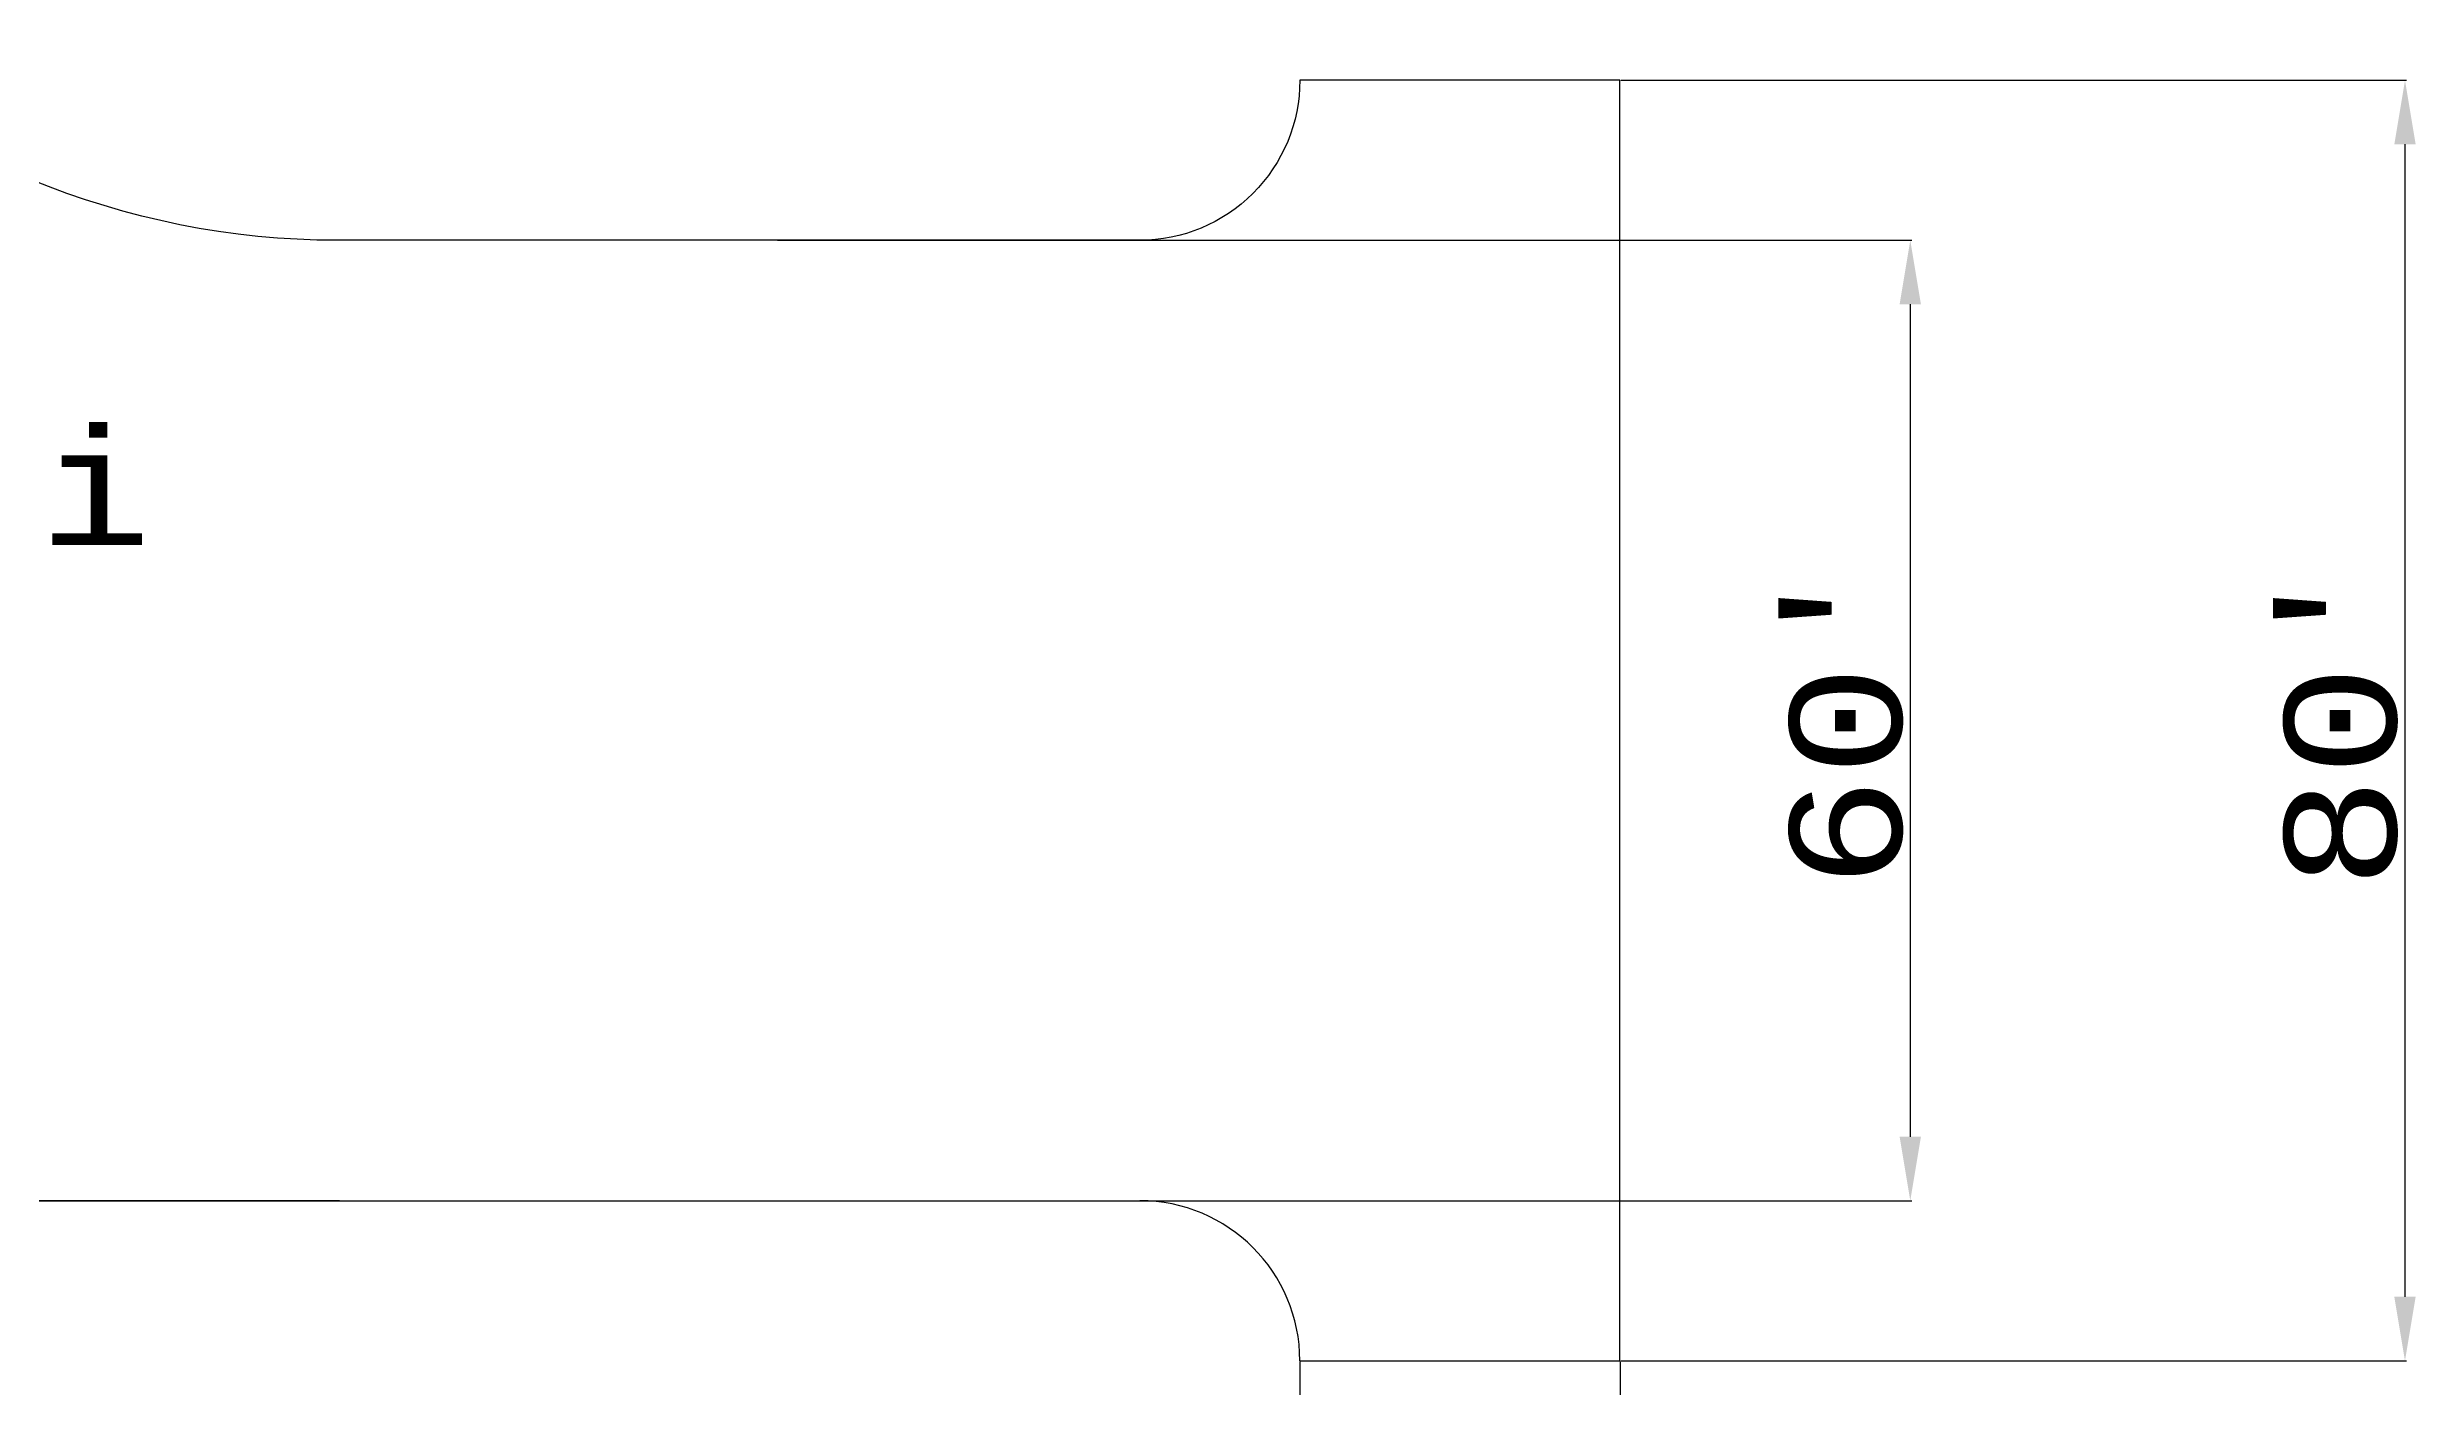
# Model space of a CAD drawing. Header units: millimetres. Extents: x 2647 to 7908, y -1264 to 3170.
# Drawn here: x 6132 to 7908, y -28 to 976 of the extents above; entities that cross this region are included whole.
import ezdxf

# ---------------------------------------------------------------- set-up
doc = ezdxf.new("R2010")
doc.units = ezdxf.units.MM
doc.styles.get("Standard").update_dxf_attribs({"font": 'Courier New.ttf', "height": 84})
doc.dimstyles.new('Annotative', dxfattribs={"dimscale": 0, "dimtxt": 6, "dimasz": 48, "dimexe": 1.25, "dimexo": 0.625, "dimtad": 1, "dimdec": 1, "dimlunit": 4, "dimtxsty": 'Standard', "dimcen": 0.09, "dimadec": 0, "dimazin": 0, "dimtfac": 1, "dimtdec": 1, "dimtmove": 0, "dimatfit": 3, "dimfxl": 1, "dimarcsym": 1})

# ---------------------------------------------------------------- blocks, each defined once
blk = doc.blocks.new('*D23')
at = {"color": 0, "lineweight": -2, "transparency": 16777216}
for p, q in [((6679.4, 830.9), (7530, 830.9)), ((7528.7, 782.9), (7528.7, 158.9)), ((6679.4, 110.9), (7530, 110.9))]:
    blk.add_line(p, q, dxfattribs=at)
at = {"color": 0, "transparency": 16777216}
for points in [[(7520.7, 782.9), (7536.7, 782.9), (7528.7, 830.9)], [(7520.7, 158.9), (7536.7, 158.9), (7528.7, 110.9)]]:
    blk.add_solid(points, dxfattribs=at)
at = {"layer": 'Defpoints', "color": 0, "transparency": 16777216}
for p in [(6678.7, 830.9), (6678.7, 110.9), (7528.7, 110.9)]:
    blk.add_point(p, dxfattribs=at)
at = {"color": 0, "transparency": 16777216, "insert": (7480.9, 470.9), "char_height": 84, "attachment_point": 5, "rotation": 90}
blk.add_mtext("60'", dxfattribs=at)
blk = doc.blocks.new('*D24')
at = {"color": 0, "lineweight": -2, "transparency": 16777216}
for p, q in [((7311.7, 950.9), (7900.8, 950.9)), ((7899.6, 902.9), (7899.6, 38.9)), ((7311.7, -9.1), (7900.8, -9.1))]:
    blk.add_line(p, q, dxfattribs=at)
at = {"color": 0, "transparency": 16777216}
for points in [[(7891.6, 902.9), (7907.6, 902.9), (7899.6, 950.9)], [(7891.6, 38.9), (7907.6, 38.9), (7899.6, -9.1)]]:
    blk.add_solid(points, dxfattribs=at)
at = {"layer": 'Defpoints', "color": 0, "transparency": 16777216}
for p in [(7311.1, 950.9), (7311.1, -9.1), (7899.6, -9.1)]:
    blk.add_point(p, dxfattribs=at)
at = {"color": 0, "transparency": 16777216, "insert": (7851.7, 470.9), "char_height": 84, "attachment_point": 5, "rotation": 90}
blk.add_mtext("80'", dxfattribs=at)
blk = doc.blocks.new('*D29')
at = {"color": 0, "lineweight": -2, "transparency": 16777216}
for p, q in [((7071.1, -9.7), (7071.1, -957.5)), ((7311.1, -9.7), (7311.1, -957.5)), ((7119.1, -956.2), (7263.1, -956.2))]:
    blk.add_line(p, q, dxfattribs=at)
at = {"color": 0, "transparency": 16777216}
for points in [[(7119.1, -948.2), (7119.1, -964.2), (7071.1, -956.2)], [(7263.1, -948.2), (7263.1, -964.2), (7311.1, -956.2)]]:
    blk.add_solid(points, dxfattribs=at)
at = {"layer": 'Defpoints', "color": 0, "transparency": 16777216}
for p in [(7071.1, -9.1), (7311.1, -9.1), (7311.1, -956.2)]:
    blk.add_point(p, dxfattribs=at)
at = {"color": 0, "transparency": 16777216, "insert": (7191.1, -908.4), "char_height": 84, "attachment_point": 5}
blk.add_mtext("20'", dxfattribs=at)

msp = doc.modelspace()

# ---------------------------------------------------------------- linework, layer by layer
for p, q in [((7311.08, 950.93), (7071.08, 950.93)), ((7311.08, -9.07), (7311.08, 950.93)), ((6951.08, 830.93), (6406.38, 830.93)), ((6351.08, 110.93), (5820.99, 110.93)), ((5894.62, 110.93), (6951.08, 110.93)), ((7071.08, -9.07), (7071.08, -9.07)), ((7071.08, -9.07), (7311.08, -9.07))]:
    msp.add_line(p, q)
msp.add_lwpolyline([(7071.08, 950.93, -0.4142136), (6951.08, 830.93), (6349.08, 830.93, -0.4142136), (5749.08, 1430.93), (5749.08, 1557.27)], format="xyb")
msp.add_arc((6951.08, -9.07), 120, 0, 90)

# ---------------------------------------------------------------- texts
at = {"insert": (4273.94, 686.37), "char_height": 84, "attachment_point": 1}
msp.add_mtext_dynamic_manual_height_columns('Name : Rafiuzzaman Rafi', width=2109.6811, gutter_width=420, heights=[0], dxfattribs=at)

# ---------------------------------------------------------------- dimensions: what is measured, and where the dimension line sits
for base, p1, p2, picture, middle in [((7899.58, -9.07), (7311.08, 950.93), (7311.08, -9.07), '*D24', (7851.75, 470.93)), ((7528.74, 110.93), (6678.73, 830.93), (6678.73, 110.93), '*D23', (7480.91, 470.93))]:
    dim = msp.add_linear_dim(base=base, p1=p1, p2=p2, angle=90, dimstyle='Annotative')
    dim.commit()
    dim.dimension.update_dxf_attribs({"geometry": picture, "text_midpoint": middle})
dim = msp.add_linear_dim(base=(7311.08, -956.21), p1=(7071.08, -9.07), p2=(7311.08, -9.07), dimstyle='Annotative')
dim.commit()
dim.dimension.update_dxf_attribs({"geometry": '*D29', "text_midpoint": (7191.08, -908.38)})

doc.saveas('drawing.dxf')
